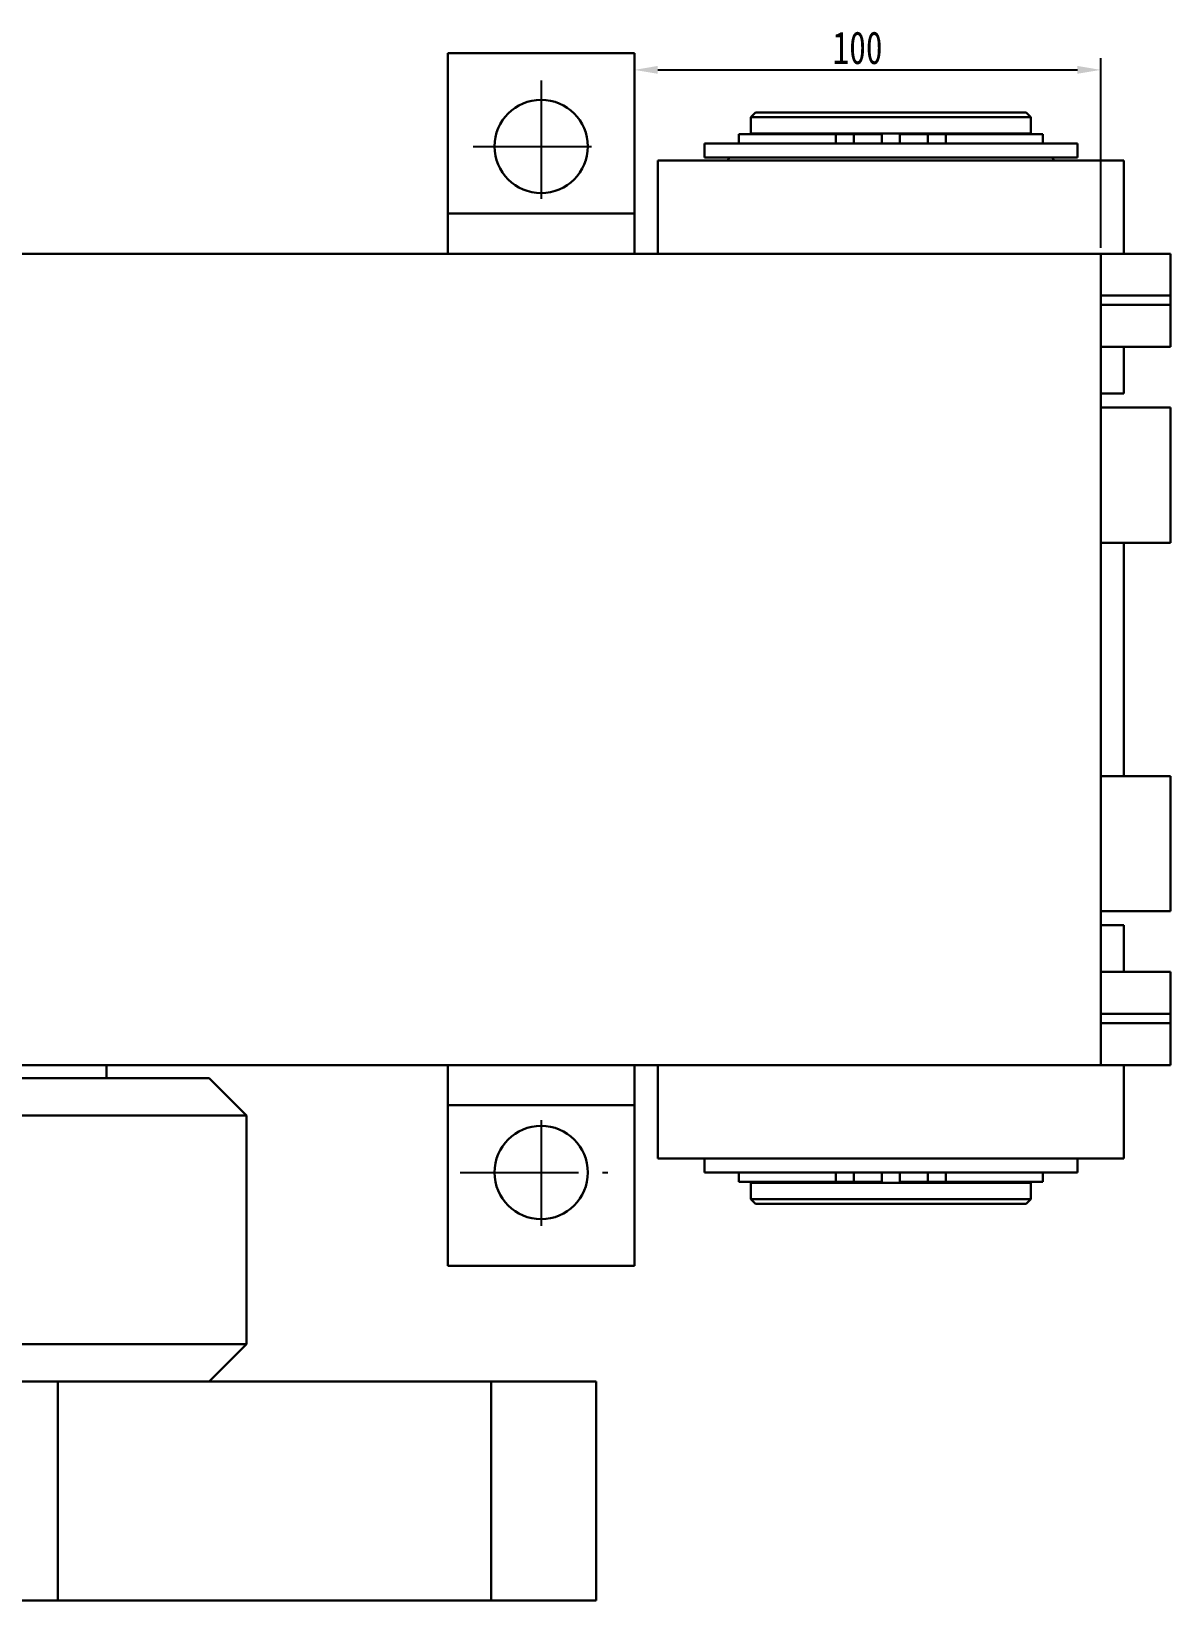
# Model space of a CAD drawing. Header units: millimetres. Extents: x 0 to 1189, y 0 to 841.
# Drawn here: x 454.5 to 576.7, y 300.9 to 469.1 of the extents above; entities that cross this region are included whole.
import ezdxf

# ---------------------------------------------------------------- set-up
doc = ezdxf.new("R2010")
doc.units = ezdxf.units.MM
doc.header["$PDSIZE"] = -1
doc.linetypes.add('CENTERX2', pattern=[20.32, 12.7, -2.54, 2.54, -2.54])
doc.layers.get('0').update_dxf_attribs({"lineweight": 30})
doc.layers.add('10', color=7, linetype='Continuous', lineweight=25)
doc.layers.add('图层11', color=7, linetype='CENTERX2')
doc.styles.get("Standard").update_dxf_attribs({"font": 'hyswlongfangsong.ttf'})
doc.dimstyles.new('ISO-25', dxfattribs={"dimtxt": 2.5, "dimasz": 2.5, "dimexe": 1.25, "dimexo": 0.625, "dimtad": 1, "dimtxsty": 'Standard', "dimcen": 2.5, "dimadec": 0, "dimazin": 0, "dimtfac": 1, "dimtmove": 0, "dimatfit": 3, "dimfxl": 1, "dimarcsym": 0})

# ---------------------------------------------------------------- blocks, each defined once
blk = doc.blocks.new('_D_22')
at = {"layer": '10', "color": 0, "lineweight": -2}
for p, q in [((401.66, 360.81), (401.66, 363.31)), ((568.54, 358.31), (400.41, 358.31)), ((472.94, 356.91), (400.41, 356.91)), ((401.66, 358.31), (401.66, 356.91)), ((401.66, 354.41), (401.66, 349.79))]:
    blk.add_line(p, q, dxfattribs=at)
at = {"layer": '10', "color": 0}
for points in [[(401.25, 360.81), (402.08, 360.81), (401.66, 358.31)], [(401.25, 354.41), (402.08, 354.41), (401.66, 356.91)]]:
    blk.add_solid(points, dxfattribs=at)
at = {"layer": 'Defpoints', "color": 0}
for p in [(401.66, 358.31), (473.56, 356.91), (569.16, 358.31)]:
    blk.add_point(p, dxfattribs=at)
at = {"layer": '10', "color": 0, "insert": (398.54, 350.85), "char_height": 2.5, "attachment_point": 2, "rotation": 90}
blk.add_mtext('3', dxfattribs=at)
blk = doc.blocks.new('_D_26')
at = {"layer": '10', "color": 0, "lineweight": -2}
for p, q in [((519.16, 466.18), (519.16, 463.76)), ((569.16, 445.93), (569.16, 466.26)), ((521.66, 465.01), (566.66, 465.01))]:
    blk.add_line(p, q, dxfattribs=at)
at = {"layer": '10', "color": 0}
for points in [[(521.66, 465.43), (521.66, 464.59), (519.16, 465.01)], [(566.66, 465.43), (566.66, 464.59), (569.16, 465.01)]]:
    blk.add_solid(points, dxfattribs=at)
at = {"layer": 'Defpoints', "color": 0}
for p in [(519.16, 466.81), (569.16, 465.01), (569.16, 445.31)]:
    blk.add_point(p, dxfattribs=at)
at = {"layer": '10', "color": 0, "insert": (543.09, 469.14), "char_height": 3.5, "attachment_point": 2}
blk.add_mtext('100', dxfattribs=at)

msp = doc.modelspace()

# ---------------------------------------------------------------- linework, layer by layer
at = {"color": 7, "linetype": 'Continuous'}
for p, q in [((499.1604, 449.6057), (499.1604, 466.8057)), ((499.1604, 466.8057), (519.1604, 466.8057)), ((519.1604, 466.8057), (519.1604, 449.6057)), ((532.1604, 460.4557), (531.6604, 459.9557)), ((531.6604, 459.9557), (531.6604, 458.2057)), ((561.6604, 459.9557), (531.6604, 459.9557)), ((561.1603, 460.4557), (532.1604, 460.4557)), ((561.6604, 459.9557), (561.1603, 460.4557)), ((561.6604, 458.2057), (561.6604, 459.9557)), ((530.3704, 458.1057), (530.3704, 457.1057)), ((540.7701, 458.1057), (530.3704, 458.1057)), ((561.6604, 458.2057), (531.6604, 458.2057)), ((532.4104, 458.2057), (532.4104, 458.1057)), ((540.7701, 457.1057), (540.7701, 458.1057)), ((540.7701, 458.1057), (542.6854, 458.1057)), ((542.6854, 458.1057), (542.6854, 457.1057)), ((545.6854, 458.1057), (542.6854, 458.1057)), ((545.6854, 457.1057), (545.6854, 458.1057)), ((547.6353, 457.1057), (547.6353, 458.1057)), ((550.6354, 458.1057), (547.6353, 458.1057)), ((550.6354, 457.1057), (550.6354, 458.1057)), ((550.6354, 458.1057), (552.5506, 458.1057)), ((552.5506, 458.1057), (552.5506, 457.1057)), ((562.9503, 458.1057), (552.5506, 458.1057)), ((560.9103, 458.1057), (560.9103, 458.2057)), ((562.9503, 457.1057), (562.9503, 458.1057)), ((526.6604, 457.1057), (526.6604, 455.6057)), ((566.6603, 457.1057), (526.6604, 457.1057)), ((566.6603, 455.6057), (566.6603, 457.1057)), ((521.6604, 455.3057), (521.6604, 445.3057)), ((571.6603, 455.3057), (521.6604, 455.3057)), ((526.6604, 455.6057), (566.6603, 455.6057)), ((529.4104, 455.6057), (529.1103, 455.3057)), ((564.2104, 455.3057), (563.9104, 455.6057)), ((571.6603, 445.3057), (571.6603, 455.3057)), ((519.1604, 449.6057), (499.1604, 449.6057)), ((499.1604, 445.3057), (499.1604, 449.6057)), ((519.1604, 445.3057), (519.1604, 449.6057)), ((144.1604, 445.3057), (569.1603, 445.3057)), ((576.6604, 445.3057), (569.1603, 445.3057)), ((569.1603, 445.3057), (569.1603, 358.3057)), ((576.6604, 445.3057), (576.6604, 440.8057)), ((576.6604, 440.8057), (569.1603, 440.8057)), ((576.6604, 440.8057), (576.6604, 439.8057)), ((576.6604, 439.8057), (569.1603, 439.8057)), ((576.6604, 435.3057), (576.6604, 439.8057)), ((576.6604, 435.3057), (569.1603, 435.3057)), ((571.6603, 430.3057), (571.6603, 435.3057)), ((569.1603, 430.3057), (571.6603, 430.3057)), ((576.6604, 428.8057), (569.1603, 428.8057)), ((576.6604, 414.3057), (576.6604, 428.8057)), ((569.1603, 414.3057), (576.6604, 414.3057)), ((571.6603, 389.3057), (571.6603, 414.3057)), ((576.6604, 389.3057), (569.1603, 389.3057)), ((576.6604, 374.8057), (576.6604, 389.3057)), ((576.6604, 374.8057), (569.1603, 374.8057)), ((571.6603, 373.3057), (569.1603, 373.3057)), ((571.6603, 368.3057), (571.6603, 373.3057)), ((576.6604, 368.3057), (569.1603, 368.3057)), ((576.6604, 368.3057), (576.6604, 363.8057)), ((576.6604, 363.8057), (569.1603, 363.8057)), ((576.6604, 363.8057), (576.6604, 362.8057)), ((576.6604, 362.8057), (569.1603, 362.8057)), ((576.6604, 358.3057), (576.6604, 362.8057)), ((569.1603, 358.3057), (144.1604, 358.3057)), ((473.5604, 356.9057), (406.5604, 356.9057)), ((462.5604, 356.9057), (462.5604, 358.3057)), ((477.5604, 352.9057), (473.5604, 356.9057)), ((499.1604, 358.3057), (499.1604, 354.0057)), ((519.1604, 358.3057), (519.1604, 354.0057)), ((521.6604, 358.3057), (521.6604, 348.3057)), ((576.6604, 358.3057), (569.1603, 358.3057)), ((571.6603, 348.3057), (571.6603, 358.3057)), ((499.1604, 354.0057), (519.1604, 354.0057)), ((499.1604, 336.8057), (499.1604, 354.0057)), ((519.1604, 354.0057), (519.1604, 336.8057)), ((477.5604, 352.9057), (402.5604, 352.9057)), ((477.5604, 328.4057), (477.5604, 352.9057)), ((521.6604, 348.3057), (571.6603, 348.3057)), ((526.6604, 348.3057), (526.6604, 346.8057)), ((566.6603, 346.8057), (566.6603, 348.3057)), ((526.6604, 346.8057), (566.6603, 346.8057)), ((530.3704, 346.8057), (530.3704, 345.8057)), ((540.7701, 345.8057), (540.7701, 346.8057)), ((542.6854, 346.8057), (542.6854, 345.8057)), ((545.6854, 345.8057), (545.6854, 346.8057)), ((547.6353, 345.8057), (547.6353, 346.8057)), ((550.6354, 345.8057), (550.6354, 346.8057)), ((552.5506, 346.8057), (552.5506, 345.8057)), ((562.9503, 345.8057), (562.9503, 346.8057)), ((540.7701, 345.8057), (530.3704, 345.8057)), ((531.6604, 345.7057), (531.6604, 343.9558)), ((561.6604, 345.7057), (531.6604, 345.7057)), ((532.4104, 345.8057), (532.4104, 345.7057)), ((542.6854, 345.8057), (540.7701, 345.8057)), ((545.6854, 345.8057), (542.6854, 345.8057)), ((550.6354, 345.8057), (547.6353, 345.8057)), ((552.5506, 345.8057), (550.6354, 345.8057)), ((562.9503, 345.8057), (552.5506, 345.8057)), ((560.9103, 345.7057), (560.9103, 345.8057)), ((561.6604, 343.9558), (561.6604, 345.7057)), ((531.6604, 343.9558), (532.1604, 343.4557)), ((531.6604, 343.9558), (546.6604, 343.9558)), ((532.1604, 343.4557), (561.1603, 343.4557)), ((546.6604, 343.9558), (561.6604, 343.9558)), ((561.1603, 343.4557), (561.6604, 343.9558)), ((519.1604, 336.8057), (499.1604, 336.8057)), ((402.5604, 328.4057), (477.5603, 328.4057)), ((473.5604, 324.4057), (477.5604, 328.4057)), ((457.3313, 324.4057), (422.7025, 324.4057)), ((457.3313, 300.9057), (457.3313, 324.4057)), ((503.7841, 324.4057), (457.3313, 324.4057)), ((503.7841, 300.9057), (503.7841, 324.4057)), ((515.0604, 324.4057), (503.7841, 324.4057)), ((515.0604, 300.9057), (515.0604, 324.4057)), ((422.7025, 300.9057), (457.3313, 300.9057)), ((457.3313, 300.9057), (503.7841, 300.9057)), ((503.7841, 300.9057), (515.0604, 300.9057))]:
    msp.add_line(p, q, dxfattribs=at)
for centre in [(509.1604, 456.8057), (509.1604, 346.8057)]:
    msp.add_circle(centre, 5, dxfattribs=at)
at = {"layer": '图层11'}
for p, q in [((509.1604, 463.8876), (509.1604, 449.6057)), ((501.8602, 456.8057), (516.1038, 456.8057)), ((509.1604, 352.4206), (509.1604, 341.0926)), ((500.4822, 346.8057), (516.3156, 346.8057))]:
    msp.add_line(p, q, dxfattribs=at)

# ---------------------------------------------------------------- dimensions: what is measured, and where the dimension line sits
at = {"layer": '10'}
dim = msp.add_linear_dim(base=(569.1604, 465.0113), p1=(519.1604, 466.8057), p2=(569.1604, 445.3057), text='100', dimstyle='ISO-25', override={"dimtxt": 3.5}, dxfattribs=at)
dim.commit()
dim.dimension.update_dxf_attribs({"geometry": '_D_26', "text_midpoint": (543.0861, 465.0113), "dimtype": 160})
dim = msp.add_linear_dim(base=(401.6641, 358.3057), p1=(473.5603, 356.9057), p2=(569.1604, 358.3057), angle=90, text='3', dimstyle='ISO-25', dxfattribs=at)
dim.commit()
dim.dimension.update_dxf_attribs({"geometry": '_D_22', "text_midpoint": (401.6641, 350.8472), "dimtype": 160})

doc.saveas('drawing.dxf')
